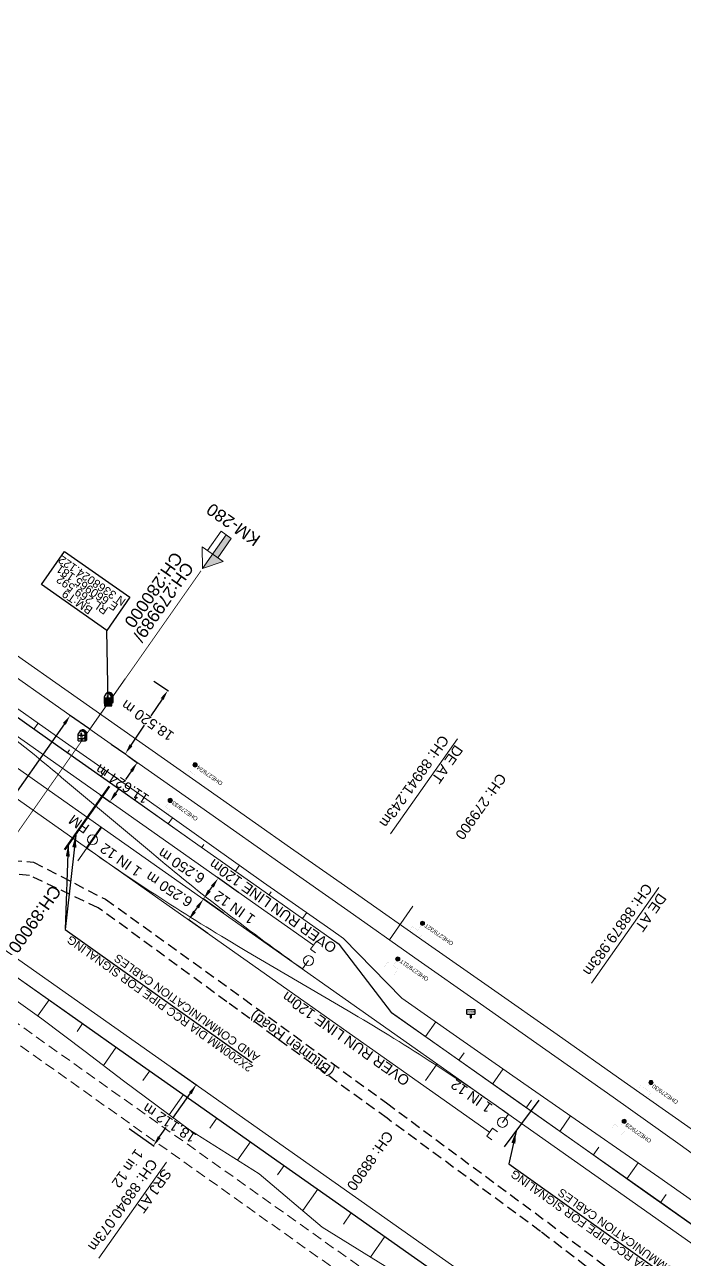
# Model space of a CAD drawing. Header units: metres. Extents: x 644418 to 1306172, y 3366650 to 6747308.
# Drawn here: x 660944.8 to 661105.4, y 3367888.6 to 3368189 of the extents above; entities that cross this region are included whole.
import ezdxf
from ezdxf.enums import TextEntityAlignment as Align

# ---------------------------------------------------------------- set-up
doc = ezdxf.new("R2010")
doc.units = ezdxf.units.M
doc.header["$MEASUREMENT"] = 0
for name, pattern in [('CENTER', [2, 1.25, -0.25, 0.25, -0.25]), ('DASHED', [0.75, 0.5, -0.25]), ('PHANTOM2', [1.25, 0.625, -0.125, 0.125, -0.125, 0.125, -0.125])]:
    doc.linetypes.add(name, pattern=pattern)
doc.layers.get('Defpoints').update_dxf_attribs({"lineweight": 0})
for name, color, linetype in [('Bench_Mark', 7, 'Continuous'), ('CURVE_DETAILS', 251, 'Continuous'), ('DFCC Boundary', 6, 'CENTER'), ('Dimension', 10, 'Continuous'), ('KILOMETER_STONE', 251, 'Continuous'), ('MATCH LINE', 7, 'Continuous'), ('PROPOSED DFCC FORMATION LINE', 187, 'Continuous'), ('PROPOSED ROADS', 10, 'DASHED'), ('Signalling cable pipes', 234, 'Continuous'), ('STYLEREMARK', 251, 'Continuous'), ('SUB_ROAD_EDGE', 34, 'Continuous')]:
    doc.layers.add(name, color=color, linetype=linetype)
for name, color, linetype, lineweight in [('Existing Chainage', 7, 'Continuous', 0), ('Existing IR Track', 143, 'Continuous', 0), ('Existing Railway Boundary', 7, 'CENTER', 0), ('KM STONE', 7, 'Continuous', 0), ("NEW SHAMBHU CROSSING STN. SRJ's", 10, 'Continuous', 0), ('OHE MAST', 8, 'Continuous', 0), ('OHE MAST TEXT', 8, 'Continuous', 0), ('PROP-DFC Connecting line', 1, 'Continuous', 0), ('Proposed Chainage', 10, 'Continuous', 0), ('Proposed DFC Loop line', 1, 'Continuous', 0), ('PROPOSED DFCC TOE LINE', 239, 'Continuous', 0), ('PROPOSED DFCC TOE SLOPES', 239, 'Continuous', 0), ('PROPOSED DFCC TRACK', 1, 'Continuous', 0)]:
    doc.layers.add(name, color=color, linetype=linetype, lineweight=lineweight)
doc.styles.add('NB', font='swissbo.ttf', dxfattribs={"height": 1.5})
doc.styles.add('notes', font='romans.shx', dxfattribs={"height": 2})
doc.styles.get("Standard").update_dxf_attribs({"font": 'arial.ttf'})
doc.styles.add('Style-Arial', font='arial.ttf')
doc.dimstyles.new('DIM', dxfattribs={"dimtxt": 2.5, "dimasz": 2.5, "dimexe": 0.18, "dimexo": 0.0625, "dimgap": 0.09, "dimtad": 0, "dimtih": 1, "dimtoh": 1, "dimdec": 3, "dimzin": 0, "dimdsep": 46, "dimtxsty": 'Standard', "dimcen": 0.09, "dimadec": 0, "dimazin": 0, "dimtfac": 1, "dimtdec": 3, "dimtofl": 0, "dimtmove": 0, "dimatfit": 3, "dimfxl": 1, "dimtolj": 1, "dimtzin": 0, "dimarcsym": 0})
doc.dimstyles.get("Standard").update_dxf_attribs({"dimtxt": 2.5, "dimasz": 2.5, "dimexe": 0.18, "dimexo": 0.0625, "dimgap": 0.09, "dimtad": 0, "dimtih": 1, "dimtoh": 1, "dimdec": 3, "dimzin": 0, "dimdsep": 46, "dimtxsty": 'Standard', "dimcen": 0.09, "dimclrd": 1, "dimclre": 1, "dimclrt": 1, "dimadec": 0, "dimazin": 0, "dimtfac": 1, "dimtdec": 3, "dimtofl": 0, "dimtmove": 0, "dimatfit": 3, "dimfxl": 1, "dimtolj": 1, "dimtzin": 0, "dimarcsym": 0})

# ---------------------------------------------------------------- blocks, each defined once
blk = doc.blocks.new('KMS')
blk.add_hatch(color=256).paths.add_polyline_path([(0.84, 1.71), (0.84, 0), (1.28, 0.25), (1.28, 1.71, 0.82134), (-0.65, 2.08, -0.601821)])
for points in [[(-0.84, 0), (-0.84, 1.71)], [(-0.84, 1.38), (0.84, 1.38)], [(-0.84, 0.64), (0.84, 0.64)], [(-0.84, 0), (0.84, 0)], [(0.84, 0), (0.84, 1.71)], [(0.84, 0), (1.28, 0.25)], [(1.28, 0.25), (1.28, 1.71)]]:
    blk.add_lwpolyline(points)
for centre, radius, start, end in [((0, 1.5), 0.867, 14.1462, 165.8538), ((0.28, 1.7), 1, 0.4859, 158.6661)]:
    blk.add_arc(centre, radius, start, end)
at = {"style": 'notes'}
for s, p in [('S', (-0.25, 0.09)), ('K', (-0.25, 1.58)), ('M', (-0.25, 0.81))]:
    blk.add_text(s, height=0.391, dxfattribs=at).set_placement(p)
blk = doc.blocks.new('BM')
blk.add_hatch(color=256).paths.add_polyline_path([(-0.88, 0.88), (-0.88, -0.88), (0.88, -0.88), (0.88, 0.88)])
for p, q in [((0.88, 0.88), (-0.88, 0.88)), ((-0.88, 0.88), (-0.88, -0.88)), ((0.88, -0.88), (0.88, 0.88)), ((-0.88, -0.88), (0.88, -0.88))]:
    blk.add_line(p, q)
blk = doc.blocks.new('CURVE')
for p, q in [((-0.98, 0.82), (-0.98, 1.98)), ((-0.98, 1.98), (0.98, 1.98)), ((-0.98, 0.82), (0.98, 0.82)), ((-0.13, 0.82), (-0.13, 0)), ((-0.13, 0), (0.13, 0)), ((0.13, 0.82), (0.13, 0)), ((0.98, 1.98), (0.98, 0.82))]:
    blk.add_line(p, q)
at = {"style": 'NB', "width": 1.025371}
blk.add_text('CURVE', height=0.4, dxfattribs=at).set_placement((0, 1.4), align=Align.MIDDLE)
blk = doc.blocks.new('OHE MAST')
h = blk.add_hatch(color=256)
edge = h.paths.add_edge_path()
edge.add_arc((0, 0), 0.514, 0, 360)
at = {"const_width": 0.01, "flags": 128}
for points in [[(1.5, 3.5), (1.5, 2), (-1.5, 2), (-1.5, 3.5)], [(0, 2), (0, 0)]]:
    blk.add_lwpolyline(points, dxfattribs=at)
blk.add_circle((0, 0), 0.514)
blk = doc.blocks.new('KM POST PLAN')
at = {"extrusion": (0, 0, -1)}
h = blk.add_hatch(color=256, dxfattribs=at)
h.paths.add_polyline_path([(0, -20), (0, -8.47), (3, -8.47), (3, -20)])
h.paths.add_polyline_path([(0, -8.47), (0, 0), (6.25, -8.47), (3, -8.47)], flags=16)
at = {"flags": 128}
for points in [[(0, 0), (-6.25, -8.47), (6.25, -8.47)], [(0, 0), (0, -20)], [(0, 0), (6.25, -8.47)], [(3, -8.47), (3, -20), (-3, -20), (-3, -8.47)]]:
    blk.add_lwpolyline(points, dxfattribs=at)
at = {"style": 'Style-Arial'}
blk.add_attdef('KM-POST', text='', height=6, dxfattribs=at).set_placement((0, -26, -263.95), align=Align.MIDDLE_CENTER)
blk = doc.blocks.new('*D1664')
at = {"layer": 'Defpoints', "color": 0, "transparency": 16777216}
for p in [(660991.95, 3367981.32), (660996.93, 3367977.81), (660993.33, 3367972.7)]:
    blk.add_point(p, dxfattribs=at)
at = {"layer": 'Dimension', "color": 0, "lineweight": -2, "transparency": 16777216}
for p, q in [((660996.88, 3367977.85), (660991.8, 3367981.43)), ((660989.79, 3367978.26), (660990.51, 3367979.28)), ((660993.28, 3367972.74), (660988.2, 3367976.32))]:
    blk.add_line(p, q, dxfattribs=at)
at = {"layer": 'Dimension', "color": 0, "transparency": 16777216}
for points in [[(660990.17, 3367979.52), (660990.85, 3367979.04), (660991.95, 3367981.32)], [(660989.45, 3367978.5), (660990.13, 3367978.02), (660988.35, 3367976.21)]]:
    blk.add_solid(points, dxfattribs=at)
at = {"layer": 'Dimension', "color": 0, "lineweight": 0, "transparency": 16777216, "insert": (660983, 3367984.32), "char_height": 2.5, "attachment_point": 5, "rotation": 147}
blk.add_mtext('\\A1;6.250 m', dxfattribs=at)
blk = doc.blocks.new('*D1679')
at = {"layer": 'Defpoints', "color": 0, "transparency": 16777216}
for p in [(660988.34, 3367976.22), (660993.06, 3367972.89), (660989.46, 3367967.78)]:
    blk.add_point(p, dxfattribs=at)
at = {"layer": 'Dimension', "color": 0, "lineweight": -2, "transparency": 16777216}
for p, q in [((660986.18, 3367973.16), (660986.9, 3367974.18)), ((660993.01, 3367972.93), (660988.19, 3367976.32)), ((660989.41, 3367967.82), (660984.59, 3367971.22))]:
    blk.add_line(p, q, dxfattribs=at)
at = {"layer": 'Dimension', "color": 0, "transparency": 16777216}
for points in [[(660986.56, 3367974.42), (660987.24, 3367973.94), (660988.34, 3367976.22)], [(660985.84, 3367973.4), (660986.52, 3367972.92), (660984.74, 3367971.11)]]:
    blk.add_solid(points, dxfattribs=at)
at = {"layer": 'Dimension', "color": 0, "lineweight": 0, "transparency": 16777216, "insert": (660980.01, 3367978.58), "char_height": 2.5, "attachment_point": 5, "rotation": 147}
blk.add_mtext('\\A1;6.250 m', dxfattribs=at)
blk = doc.blocks.new('*D1703')
at = {"layer": 'Defpoints', "color": 0, "transparency": 16777216}
for p in [(660969.86, 3368011.12), (660972.26, 3368009.43), (660963.17, 3368001.61)]:
    blk.add_point(p, dxfattribs=at)
at = {"layer": 'Dimension', "color": 0, "lineweight": -2, "transparency": 16777216}
for p, q in [((660969.91, 3368011.08), (660972.41, 3368009.32)), ((660970.82, 3368007.38), (660969.37, 3368005.32)), ((660963.22, 3368001.57), (660965.72, 3367999.82)), ((660967.01, 3368001.96), (660967.8, 3368003.08))]:
    blk.add_line(p, q, dxfattribs=at)
at = {"layer": 'Dimension', "color": 0, "transparency": 16777216}
for points in [[(660970.48, 3368007.62), (660971.16, 3368007.14), (660972.26, 3368009.43)], [(660966.67, 3368002.2), (660967.35, 3368001.73), (660965.57, 3367999.92)]]:
    blk.add_solid(points, dxfattribs=at)
at = {"layer": 'Dimension', "color": 0, "lineweight": 0, "transparency": 16777216, "insert": (660968.58, 3368004.2), "char_height": 2.5, "attachment_point": 5, "rotation": 147}
blk.add_mtext('\\A1;11.624 m', dxfattribs=at)
blk = doc.blocks.new('*D1556')
at = {"layer": 'Defpoints', "color": 0, "linetype": 'ByBlock', "ltscale": 0.5, "transparency": 16777216}
for p in [(660976.2, 3368029.29), (660979.67, 3368026.96), (660965.87, 3368013.91)]:
    blk.add_point(p, dxfattribs=at)
at = {"layer": 'Existing Railway Boundary', "color": 0, "linetype": 'ByBlock', "lineweight": -2, "ltscale": 0.5, "transparency": 16777216}
for p, q in [((660976.25, 3368029.25), (660979.82, 3368026.86)), ((660978.27, 3368024.88), (660975.54, 3368020.81)), ((660970.73, 3368013.66), (660974.01, 3368018.54)), ((660965.92, 3368013.88), (660969.49, 3368011.48))]:
    blk.add_line(p, q, dxfattribs=at)
at = {"layer": 'Existing Railway Boundary', "color": 0, "linetype": 'ByBlock', "ltscale": 0.5, "transparency": 16777216}
for points in [[(660977.93, 3368025.11), (660978.62, 3368024.65), (660979.67, 3368026.96)], [(660970.39, 3368013.89), (660971.08, 3368013.43), (660969.34, 3368011.58)]]:
    blk.add_solid(points, dxfattribs=at)
at = {"layer": 'Existing Railway Boundary', "color": 0, "linetype": 'ByBlock', "ltscale": 0.5, "transparency": 16777216, "insert": (660974.77, 3368019.67), "char_height": 2.5, "attachment_point": 5, "rotation": 145}
blk.add_mtext('\\A1;18.520 m', dxfattribs=at)
blk = doc.blocks.new('*D1594')
at = {"layer": 'Defpoints', "color": 0, "transparency": 16777216}
for p in [(660980.65, 3367935.21), (660970.24, 3367920.39), (660976.18, 3367916.22)]:
    blk.add_point(p, dxfattribs=at)
at = {"layer": 'Dimension', "color": 0, "lineweight": -2, "transparency": 16777216}
for p, q in [((660980.7, 3367935.17), (660986.73, 3367930.94)), ((660985.15, 3367928.99), (660980.85, 3367922.87)), ((660970.29, 3367920.35), (660976.32, 3367916.11)), ((660977.61, 3367918.26), (660979.27, 3367920.63))]:
    blk.add_line(p, q, dxfattribs=at)
at = {"layer": 'Dimension', "color": 0, "transparency": 16777216}
for points in [[(660984.81, 3367929.23), (660985.49, 3367928.75), (660986.59, 3367931.04)], [(660977.27, 3367918.5), (660977.95, 3367918.02), (660976.18, 3367916.22)]]:
    blk.add_solid(points, dxfattribs=at)
at = {"layer": 'Dimension', "color": 0, "lineweight": 0, "transparency": 16777216, "insert": (660980.06, 3367921.75), "char_height": 2.5, "attachment_point": 5, "rotation": 147}
blk.add_mtext('\\A1;18.112 m', dxfattribs=at)
blk = doc.blocks.new('*D1815')
at = {"layer": 'Defpoints', "color": 0, "linetype": 'Continuous', "ltscale": 0.5, "transparency": 16777216}
for p in [(660960.76, 3368017.5), (660913.39, 3367960.34), (660918.22, 3367956.94)]:
    blk.add_point(p, dxfattribs=at)
at = {"layer": 'DFCC Boundary', "color": 0, "linetype": 'Continuous', "lineweight": -2, "ltscale": 0.5, "transparency": 16777216}
for p, q in [((660960.71, 3368017.53), (660955.79, 3368020.99)), ((660954.5, 3368018.84), (660937.97, 3367995.32)), ((660914.83, 3367962.38), (660936.4, 3367993.08)), ((660918.17, 3367956.98), (660913.25, 3367960.44))]:
    blk.add_line(p, q, dxfattribs=at)
at = {"layer": 'DFCC Boundary', "color": 0, "linetype": 'Continuous', "ltscale": 0.5, "transparency": 16777216}
for points in [[(660954.16, 3368019.08), (660954.84, 3368018.6), (660955.93, 3368020.89)], [(660914.49, 3367962.62), (660915.17, 3367962.14), (660913.39, 3367960.34)]]:
    blk.add_solid(points, dxfattribs=at)
at = {"layer": 'DFCC Boundary', "color": 0, "linetype": 'Continuous', "ltscale": 0.5, "transparency": 16777216, "insert": (660935.75, 3367995.21), "char_height": 2.5, "attachment_point": 5, "rotation": 145}
blk.add_mtext('\\A1;74.0 m', dxfattribs=at)

msp = doc.modelspace()

# ---------------------------------------------------------------- linework, layer by layer
at = {"layer": 'Existing Chainage', "color": 0, "linetype": 'Continuous', "lineweight": 13, "flags": 128}
for points in [[(660969.3243, 3368029.813), (660960.712, 3368017.5318)], [(661039.3404, 3367974.5023), (661033.5923, 3367966.3194)]]:
    msp.add_lwpolyline(points, dxfattribs=at)
at = {"layer": 'Existing IR Track', "flags": 128}
for points in [[(660796.0136, 3368138.9714), (660812.38, 3368127.4938), (660827.6664, 3368116.7299), (660842.6407, 3368106.1853), (660856.7993, 3368096.1485), (660870.6338, 3368086.3416), (660888.1938, 3368073.9989), (660905.3006, 3368061.9748), (660922.7906, 3368049.6725), (660939.8636, 3368037.6635), (660957.6417, 3368025.1678), (660975.0939, 3368012.9011), (660992.5042, 3368000.6844), (661009.5647, 3367988.7131), (661026.122, 3367977.0987), (661042.3233, 3367965.734), (661058.4044, 3367954.4669), (661074.4574, 3367943.2198), (661090.734, 3367931.7758), (661107.0431, 3367920.3091)], [(660793.4549, 3368135.3363), (660810.008, 3368123.742), (660825.1135, 3368113.1069), (660840.1592, 3368102.5139), (660854.232, 3368092.5036), (660868.2544, 3368082.5292), (660885.5966, 3368070.3117), (660902.845, 3368058.1605), (660920.1871, 3368045.9746), (660937.4753, 3368033.8266), (660955.058, 3368021.4967), (660972.6635, 3368009.1507), (660989.919, 3367997.0137), (661007.2056, 3367984.8548), (661023.5147, 3367973.3984), (661039.8141, 3367961.9488), (661055.7791, 3367950.7401), (661071.704, 3367939.5596), (661088.0618, 3367927.9856), (661104.3743, 3367916.4436), (661120.9668, 3367904.4105)]]:
    msp.add_lwpolyline(points, dxfattribs=at)
at = {"layer": 'MATCH LINE', "linetype": 'PHANTOM2', "ltscale": 15, "const_width": 0.2}
msp.add_lwpolyline([(660987.7537, 3368056.0936), (660909.8471, 3367944.9979)], dxfattribs=at)
at = {"layer": "NEW SHAMBHU CROSSING STN. SRJ's", "color": 10, "linetype": 'Continuous', "lineweight": 13, "flags": 128}
for points in [[(661050.1552, 3368015.241), (661033.8608, 3367992.1262)], [(661099.1821, 3367979.0593), (661082.7727, 3367955.7814)], [(660979.341, 3367912.1911), (660962.8578, 3367888.8084)]]:
    msp.add_lwpolyline(points, dxfattribs=at)
at = {"layer": "NEW SHAMBHU CROSSING STN. SRJ's", "linetype": 'Continuous', "lineweight": 13, "const_width": 0.5, "flags": 128}
msp.add_lwpolyline([(660963.5107, 3367993.7233), (660959.9135, 3367988.6123)], dxfattribs=at)
at = {"layer": "NEW SHAMBHU CROSSING STN. SRJ's", "linetype": 'Continuous', "lineweight": 13, "flags": 128}
for points in [[(660961.3524, 3367990.6567), (660959.9135, 3367988.6123)], [(661013.9199, 3367961.247), (661012.481, 3367959.2026)], [(661061.1119, 3367921.8623), (661062.5508, 3367923.9067)]]:
    msp.add_lwpolyline(points, dxfattribs=at)
at = {"layer": "NEW SHAMBHU CROSSING STN. SRJ's", "linetype": 'Continuous', "lineweight": 13}
for centre in [(660961.3524, 3367990.6567), (661013.9199, 3367961.247), (661061.1119, 3367921.8623)]:
    msp.add_circle(centre, 1.2, dxfattribs=at)
at = {"layer": 'PROP-DFC Connecting line', "linetype": 'Continuous', "lineweight": 0}
msp.add_line((659123.2101, 3369298.6585), (661015.1257, 3367964.985), dxfattribs=at)
at = {"layer": 'Proposed Chainage', "lineweight": 0, "flags": 128}
for points in [[(660957.7388, 3367985.5572), (660963.5004, 3367993.7306)], [(661042.3529, 3367932.0274), (661045.2338, 3367936.114)]]:
    msp.add_lwpolyline(points, dxfattribs=at)
at = {"layer": 'Proposed DFC Loop line'}
msp.add_line((659226.6259, 3369210.4636), (661057.9935, 3367919.4725), dxfattribs=at)
at = {"layer": 'Proposed DFC Loop line', "flags": 128}
msp.add_lwpolyline([(661100.1515, 3367850.9693), (660555.35, 3368235.0177, -0.02131078), (660517.8954, 3368263.8855), (660269.1261, 3368473.1062, 0.02134199), (660231.6148, 3368502.0139)], format="xyb", dxfattribs=at)
at = {"layer": 'Proposed DFC Loop line'}
for points in [[(660917.0457, 3368034.1248, -0.02091954), (660953.839, 3368005.8199), (660975.6877, 3367987.5075, 0.02091954), (661012.481, 3367959.2026)], [(660959.9135, 3367988.6123, 0.02091954), (660998.9372, 3367963.4714), (661023.5271, 3367949.0476, -0.02091954), (661062.5508, 3367923.9067)]]:
    msp.add_lwpolyline(points, format="xyb", dxfattribs=at)
for points in [[(661017.036, 3367965.1222), (661015.8245, 3367965.9763), (661014.4269, 3367963.9938), (661015.6385, 3367963.1397)], [(661059.9038, 3367919.6097), (661058.6923, 3367920.4637), (661057.2947, 3367918.4812), (661058.5062, 3367917.6272)]]:
    msp.add_lwpolyline(points, dxfattribs=at)
at = {"layer": 'PROPOSED DFCC FORMATION LINE', "lineweight": 0, "flags": 128}
for points in [[(661112.7811, 3367893.0858), (661096.4344, 3367904.6091), (661080.0877, 3367916.1324), (661063.7411, 3367927.6557), (661047.3944, 3367939.179), (661034.1186, 3367948.5376), (661021.373, 3367965.1692), (661018.3021, 3367967.334), (661001.9554, 3367978.8573), (660985.6088, 3367990.3806), (660969.2621, 3368001.9039), (660952.9154, 3368013.4272), (660936.5688, 3368024.9505), (660920.2221, 3368036.4738), (660903.8754, 3368047.9971), (660887.5288, 3368059.5204), (660871.1821, 3368071.0437), (660854.8354, 3368082.567), (660838.4888, 3368094.0903), (660822.1421, 3368105.6136), (660810.8422, 3368113.5793), (660805.7954, 3368117.1369), (660794.4955, 3368125.1026)], [(661112.8099, 3367893.1267), (661096.4632, 3367904.65), (661080.1165, 3367916.1733), (661063.7699, 3367927.6966), (661047.4232, 3367939.2199), (661034.1474, 3367948.5784), (661021.4018, 3367965.2101), (661018.3309, 3367967.3748), (661001.9842, 3367978.8981), (660985.6376, 3367990.4214), (660969.2909, 3368001.9448), (660952.9442, 3368013.4681), (660936.5976, 3368024.9914), (660920.2509, 3368036.5147), (660903.9042, 3368048.038), (660887.5576, 3368059.5613), (660871.2109, 3368071.0846), (660854.8642, 3368082.6079), (660838.5176, 3368094.1312), (660822.1709, 3368105.6545), (660810.871, 3368113.6201), (660805.8242, 3368117.1778), (660794.5244, 3368125.1434)], [(661102.912, 3367844.3739), (661099.7973, 3367846.5697), (661086.5655, 3367855.8972), (661070.2189, 3367867.4205), (661053.8722, 3367878.9438), (661037.5255, 3367890.4671), (661021.1789, 3367901.9904), (661004.8322, 3367913.5137), (660988.4855, 3367925.037), (660972.1389, 3367936.5603), (660955.7922, 3367948.0836), (660939.4455, 3367959.6069), (660923.0989, 3367971.1302), (660906.7522, 3367982.6535), (660890.4055, 3367994.1768), (660874.0589, 3368005.7001), (660857.7122, 3368017.2234), (660841.3655, 3368028.7467), (660825.0189, 3368040.27), (660808.6722, 3368051.7933), (660792.3255, 3368063.3166)], [(661102.9408, 3367844.4148), (661102.9408, 3367844.4148), (661099.8261, 3367846.6105), (661086.5944, 3367855.938), (661070.2477, 3367867.4613), (661053.901, 3367878.9846), (661037.5544, 3367890.5079), (661021.2077, 3367902.0312), (661004.861, 3367913.5545), (660988.5144, 3367925.0778), (660972.1677, 3367936.6011), (660955.821, 3367948.1244), (660939.4744, 3367959.6478), (660923.1277, 3367971.1711), (660906.781, 3367982.6944), (660890.4344, 3367994.2177), (660874.0877, 3368005.741), (660857.741, 3368017.2643), (660841.3944, 3368028.7876), (660825.0477, 3368040.3109), (660808.701, 3368051.8342), (660792.3544, 3368063.3575)]]:
    msp.add_lwpolyline(points, dxfattribs=at)
at = {"layer": 'PROPOSED DFCC TOE LINE', "lineweight": 0, "flags": 128}
msp.add_lwpolyline([(660795.63, 3368126.7119), (660806.9187, 3368118.7304), (660811.9931, 3368115.2119), (660823.3311, 3368107.3004), (660839.4728, 3368095.4862), (660855.9035, 3368084.0821), (660872.2245, 3368072.5225), (660888.545, 3368060.962), (660904.8723, 3368049.4113), (660921.2226, 3368037.8931), (660937.5765, 3368026.3801), (660953.9692, 3368014.922), (660970.3483, 3368003.4448), (660986.6551, 3367991.865), (661002.9614, 3367980.2843), (661019.3374, 3367968.8026), (661022.4154, 3367966.6479), (661036.6024, 3367952.0609), (661049.9248, 3367942.7685), (661066.3484, 3367931.3545), (661082.7688, 3367919.9358), (661099.1832, 3367908.5086), (661115.5446, 3367897.0062)], dxfattribs=at)
at = {"layer": 'PROPOSED DFCC TOE LINE', "lineweight": 0}
msp.add_lwpolyline([(661100.1137, 3367837.0898), (661098.4502, 3367838.0451), (661095.286, 3367840.1701), (661082.2552, 3367849.7826), (661066.2022, 3367861.7225), (661050.0552, 3367873.529), (661034.2635, 3367885.8396), (661017.2484, 3367896.4147), (661001.8883, 3367909.3376), (660984.9634, 3367920.0405), (660968.8948, 3367931.9584), (660959.5548, 3367939.1425), (660948.9985, 3367947.0379), (660936.7475, 3367955.7795), (660919.9841, 3367966.7117), (660903.0853, 3367977.4516), (660887.365, 3367989.8636), (660871.0689, 3368001.4586), (660854.9958, 3368013.37), (660838.7072, 3368024.9757), (660822.1085, 3368036.1414), (660805.3755, 3368047.1167), (660796.3612, 3368053.671), (660784.7642, 3368062.2809)], dxfattribs=at)
at = {"layer": 'PROPOSED DFCC TOE SLOPES', "linetype": 'Continuous', "lineweight": 0, "flags": 128}
for points in [[(660947.093, 3368017.5928), (660948.1015, 3368019.0234)], [(660955.2663, 3368011.8311), (660955.7811, 3368012.5614)], [(660963.4397, 3368006.0695), (660964.4855, 3368007.553)], [(660971.613, 3368000.3078), (660972.1389, 3368001.0538)], [(660979.7863, 3367994.5462), (660980.8182, 3367996.0099)], [(660987.9597, 3367988.7845), (660988.4656, 3367989.5022)], [(660996.133, 3367983.0229), (660997.1246, 3367984.4295)], [(661004.3063, 3367977.2612), (661004.797, 3367977.9572)], [(661012.4797, 3367971.4996), (661013.4756, 3367972.9124)], [(660950.772, 3367951.6837), (660947.9995, 3367947.7507)], [(660958.9453, 3367945.922), (660957.5756, 3367943.9789)], [(661042.3454, 3367942.7383), (661044.858, 3367946.3026)], [(660967.1187, 3367940.1604), (660963.9941, 3367935.7279)], [(661050.5187, 3367936.9766), (661051.7913, 3367938.7818)], [(661058.692, 3367931.2149), (661061.2756, 3367934.88)], [(660975.292, 3367934.3987), (660973.629, 3367932.0396)], [(660983.4653, 3367928.6371), (660980.0003, 3367923.7216)], [(661066.8654, 3367925.4533), (661068.1761, 3367927.3127)], [(660991.6387, 3367922.8754), (660989.9184, 3367920.4351)], [(661075.0387, 3367919.6916), (661077.6971, 3367923.4627)], [(660999.812, 3367917.1138), (660996.6607, 3367912.6434)], [(661083.212, 3367913.93), (661084.5591, 3367915.8409)], [(661007.9853, 3367911.3521), (661006.4047, 3367909.1099)], [(661091.3854, 3367908.1683), (661094.1133, 3367912.0381)], [(661016.1587, 3367905.5905), (661012.5041, 3367900.4062)], [(661099.5587, 3367902.4067), (661100.9345, 3367904.3584)], [(661024.332, 3367899.8288), (661022.4163, 3367897.1112)], [(661032.5053, 3367894.0671), (661029.008, 3367889.106)]]:
    msp.add_lwpolyline(points, dxfattribs=at)
at = {"layer": 'PROPOSED DFCC TRACK', "color": 12, "flags": 128}
msp.add_lwpolyline([(661185.0561, 3367837.5487), (661104.7692, 3367894.1456), (658600.7836, 3369659.2873)], dxfattribs=at)
at = {"layer": 'PROPOSED ROADS', "color": 1, "linetype": 'DASHED', "lineweight": 0, "ltscale": 5, "flags": 128}
msp.add_lwpolyline([(661233.5122, 3367730.8433, 0.26577536), (661230.955, 3367736.6188), (660838.2471, 3368015.4714), (660750.0807, 3368077.0803), (660080.8725, 3368549.197, -0.41410989), (660079.909, 3368554.7701), (660092.3059, 3368572.356, 0.41421356), (660091.8235, 3368575.143), (660087.6934, 3368578.0545), (660089.4219, 3368580.5065), (660094.3693, 3368577.0188, -0.41421356), (660095.334, 3368571.4448), (660084.0891, 3368555.4931, 0.41410989), (660084.8117, 3368551.3132), (660752.3792, 3368080.3539), (660840.5506, 3368018.7415), (661230.3879, 3367741.9273), (661232.6055, 3367740.3492, 0.35054613), (661238.2967, 3367741.1615)], format="xyb", dxfattribs=at)
at = {"layer": 'Signalling cable pipes', "lineweight": 30}
for points in [[(660954.5542, 3367988.2994), (660965.4046, 3368003.6914)], [(660954.7177, 3367988.1841), (660965.568, 3368003.5761)], [(661061.5919, 3367915.8955), (661070.0483, 3367927.3086)]]:
    msp.add_lwpolyline(points, dxfattribs=at)
at = {"layer": 'STYLEREMARK'}
msp.add_line((660965.181, 3368024.122, 269.843), (660964.8721, 3368041.593), dxfattribs=at)
at = {"layer": 'STYLEREMARK', "linetype": 'Continuous'}
msp.add_lwpolyline([(660948.9736, 3368052.7264), (660954.5363, 3368060.7947), (660970.4347, 3368049.6613), (660964.8721, 3368041.593)], close=True, dxfattribs=at)
at = {"layer": 'SUB_ROAD_EDGE', "color": 88, "linetype": 'DASHED', "ltscale": 5}
for points in [[(660882.853, 3367987.903), (660930.416, 3367986.554), (660946.963, 3367985.197), (660964.515, 3367976.156), (660998.12, 3367951.985), (661032.871, 3367926.616), (661072.15, 3367897.555), (661106.899, 3367871.022), (661146.308, 3367840.312), (661221.182, 3367784.041), (661244.851, 3367762.223), (661249.2045, 3367757.1946)], [(661243.525, 3367751.028), (661241.569, 3367758.912), (661219.304, 3367781.004), (661144.411, 3367838.368), (661105.35, 3367868.603), (661070.369, 3367895.351), (661033.016, 3367922.872), (660994.038, 3367951.215), (660962.745, 3367974.117), (660945.983, 3367981.964), (660930.036, 3367983.474), (660882.683, 3367984.904)]]:
    msp.add_lwpolyline(points, dxfattribs=at)

# ---------------------------------------------------------------- block references
at = {"layer": 'Bench_Mark'}
msp.add_blockref('BM', (660965.181, 3368024.122, 269.843), dxfattribs=at)
at = {"layer": 'CURVE_DETAILS'}
msp.add_blockref('CURVE', (661053.3928, 3367947.354, 269.893), dxfattribs=at)
at = {"layer": 'KILOMETER_STONE', "linetype": 'Continuous'}
for p in [(660965.074, 3368023.802, 270.469), (660958.717, 3368014.687, 270.242)]:
    msp.add_blockref('KMS', p, dxfattribs=at)
at = {"layer": 'KM STONE'}
ref = msp.add_blockref('KM POST PLAN', (660988.1506, 3368056.6652), dxfattribs=dict(at, xscale=0.5000000000000002, yscale=0.5000000000000002, zscale=0.5000000000000002, rotation=144.9596872909973))
ref.add_attrib('KM-POST', 'KM-280', dxfattribs={"layer": '0', "height": 3, "rotation": 144.959687, "style": 'Style-Arial'}).set_placement((660995.6146, 3368067.309), align=Align.MIDDLE_CENTER)
at = {"layer": 'OHE MAST', "color": 2, "rotation": 143.3908318566117}
for p in [(660986.316, 3368008.854), (660980.275, 3368000.219), (661041.65, 3367970.304), (661035.628, 3367961.627), (661097.246, 3367931.564), (661090.741, 3367922.135)]:
    msp.add_blockref('OHE MAST', p, dxfattribs=at)

# ---------------------------------------------------------------- texts
at = {"layer": 'Existing Chainage', "color": 0, "linetype": 'Continuous', "lineweight": 0, "attachment_point": 6, "line_spacing_factor": 0.6, "style": 'Style-Arial'}
for s, insert, char_height, rotation in [('CH:280000', (660970.1243, 3368042.7758), 3, 234.959687), ('CH:279989/', (660972.122, 3368039.3596), 3, 234.959687), ('CH: 279900', (661050.4956, 3367991.1075), 2.5, 234.913737)]:
    msp.add_mtext(s, dxfattribs=dict(at, insert=insert, char_height=char_height, rotation=rotation))
at = {"layer": "NEW SHAMBHU CROSSING STN. SRJ's", "color": 10, "linetype": 'Continuous', "lineweight": 13, "char_height": 2.5, "attachment_point": 4, "rotation": 234.818733, "line_spacing_factor": 0.648, "style": 'Style-Arial'}
for s, insert, width in [('\\pxsm1;DE AT \\PCH: 88941.243m ', (661048.932, 3368014.4372), 26.203377), ('\\pxsm1;DE AT\\PCH: 88879.983m ', (661098.4662, 3367978.3676), 26.203377), ('\\pxsm1;SRJ AT \\PCH: 88940.073m \\P1 in 12', (660976.3348, 3367912.5365), 48.578282)]:
    msp.add_mtext(s, dxfattribs=dict(at, insert=insert, width=width))
at = {"layer": "NEW SHAMBHU CROSSING STN. SRJ's", "linetype": 'Continuous', "lineweight": 13, "char_height": 2.5, "attachment_point": 4, "line_spacing_factor": 0.60036, "style": 'Style-Arial'}
for s, insert, rotation in [('FM', (660960.1008, 3367992.9908), 144.829943), ('1 IN 12', (660972.8489, 3367982.4538), 144.829943), ('OVER RUN LINE 120m', (661020.2953, 3367963.8888), 144.807523), ('1 IN 12', (661000.4641, 3367970.8985), 144.829943), ('OVER RUN LINE 120m', (661038.0714, 3367931.598), 144.807523), ('1 IN 12', (661058.1941, 3367925.0143), 144.829943)]:
    msp.add_mtext(s, dxfattribs=dict(at, insert=insert, rotation=rotation))
at = {"layer": 'OHE MAST TEXT'}
for s, p in [('OHE279/34', (660989.8674, 3368006.2917)), ('OHE279/33', (660983.8264, 3367997.6567)), ('OHE279/32T', (661045.6548, 3367967.5754)), ('OHE279/31T', (661039.6328, 3367958.8984)), ('OHE279/30', (661100.6922, 3367928.7324)), ('OHE279/29', (661094.1872, 3367919.3034))]:
    msp.add_text(s, height=1, rotation=145, dxfattribs=at).set_placement(p, align=Align.MIDDLE_CENTER)
at = {"layer": 'Proposed Chainage', "lineweight": 0, "attachment_point": 4, "rotation": 234.818733, "line_spacing_factor": 0.6, "style": 'Style-Arial'}
for s, insert, char_height in [('CH:89000', (660952.7309, 3367979.0509), 3), ('CH: 88900', (661033.7105, 3367919.3507), 2.5)]:
    msp.add_mtext(s, dxfattribs=dict(at, insert=insert, char_height=char_height))
at = {"layer": 'Signalling cable pipes', "linetype": 'Continuous', "lineweight": 13, "style": 'Style-Arial'}
for s, p in [('2X200MM DIA RCC PIPE FOR SIGNALING ', (661000.5967, 3367935.5936)), ('AND COMMUNICATION CABLES', (661002.2571, 3367938.1301)), ('1X200MM DIA RCC PIPE FOR SIGNALING ', (661108.5785, 3367878.5697)), ('AND COMMUNICATION CABLES', (661110.2389, 3367881.1062))]:
    msp.add_text(s, height=2, rotation=144.40551, dxfattribs=at).set_placement(p)
at = {"layer": 'STYLEREMARK'}
for s, p in [('N 3368024.122', (660961.2158, 3368053.6772)), ('RL 269.592', (660958.8318, 3368050.2194)), ('E 660965.181', (660960.0238, 3368051.9483)), ('BM:T9', (660957.6398, 3368048.4905))]:
    msp.add_text(s, height=2, rotation=145.415735, dxfattribs=at).set_placement(p, align=Align.MIDDLE_CENTER)
at = {"layer": 'SUB_ROAD_EDGE', "color": 88, "linetype": 'Continuous'}
msp.add_text('(Bitumen Road)', height=2.5, rotation=143.537469, dxfattribs=at).set_placement((661020.5135, 3367934.7361))

# ---------------------------------------------------------------- dimensions: what is measured, and where the dimension line sits
at = {"layer": 'DFCC Boundary', "linetype": 'Continuous', "ltscale": 0.5}
dim = msp.add_linear_dim(base=(660913.3948, 3367960.3374), p1=(660960.7632, 3368017.4959), p2=(660918.2246, 3367956.9444), angle=234.911248, dimstyle='DIM', override={"dimdec": 1, "dimpost": ' m', "dimtmove": 2}, dxfattribs=at)
dim.commit()
dim.dimension.update_dxf_attribs({"geometry": '*D1815', "text_midpoint": (660935.749, 3367995.2093), "dimtype": 129, "text_rotation": 145})
at = {"layer": 'Dimension', "color": 10, "lineweight": 0}
for base, p1, p2, angle, override, picture, middle in [((660972.2608, 3368009.4279), (660963.1732, 3368001.608), (660969.8609, 3368011.116), 54.878671, {"dimpost": ' m'}, '*D1703', (660968.5834, 3368004.1996)), ((660991.9508, 3367981.3218), (660993.3288, 3367972.7035), (660996.9299, 3367977.8119), 54.818733, {"dimpost": ' m', "dimtmove": 2}, '*D1664', (660983.004, 3367984.3175)), ((660988.3396, 3367976.2206), (660989.4614, 3367967.783), (660993.0624, 3367972.8913), 54.818733, {"dimpost": ' m', "dimtmove": 2}, '*D1679', (660980.0129, 3367978.5836)), ((660976.1768, 3367916.2183), (660980.6491, 3367935.2104), (660970.2383, 3367920.3899), 234.913667, {"dimpost": ' m'}, '*D1594', (660980.0607, 3367921.7474))]:
    dim = msp.add_linear_dim(base=base, p1=p1, p2=p2, angle=angle, dimstyle='DIM', override=override, dxfattribs=at)
    dim.commit()
    dim.dimension.update_dxf_attribs({"geometry": picture, "text_midpoint": middle, "dimtype": 129, "text_rotation": 147})
at = {"layer": 'Existing Railway Boundary', "linetype": 'ByBlock', "ltscale": 0.5}
dim = msp.add_linear_dim(base=(660979.6679, 3368026.9557), p1=(660965.8712, 3368013.9138), p2=(660976.2021, 3368029.2851), angle=56.095226, dimstyle='DIM', override={"dimpost": ' m'}, dxfattribs=at)
dim.commit()
dim.dimension.update_dxf_attribs({"geometry": '*D1556', "text_midpoint": (660974.7729, 3368019.6726), "dimtype": 129, "text_rotation": 145})

# ---------------------------------------------------------------- leaders
at = {"layer": 'Signalling cable pipes', "lineweight": 13}
for points in [[(660957.2536, 3367991.7815), (660954.6598, 3367968.8035), (661000.1976, 3367936.4607)], [(660955.4545, 3367989.5764), (660954.6598, 3367968.8035), (661000.1976, 3367936.4607)], [(661064.435, 3367919.7326), (661062.6415, 3367911.7796), (661108.1794, 3367879.4369)]]:
    msp.add_leader(points, dimstyle='Standard', override={"dimasz": 3, "dimgap": 0.25, "dimclrd": 256}, dxfattribs=at)

doc.saveas('drawing.dxf')
